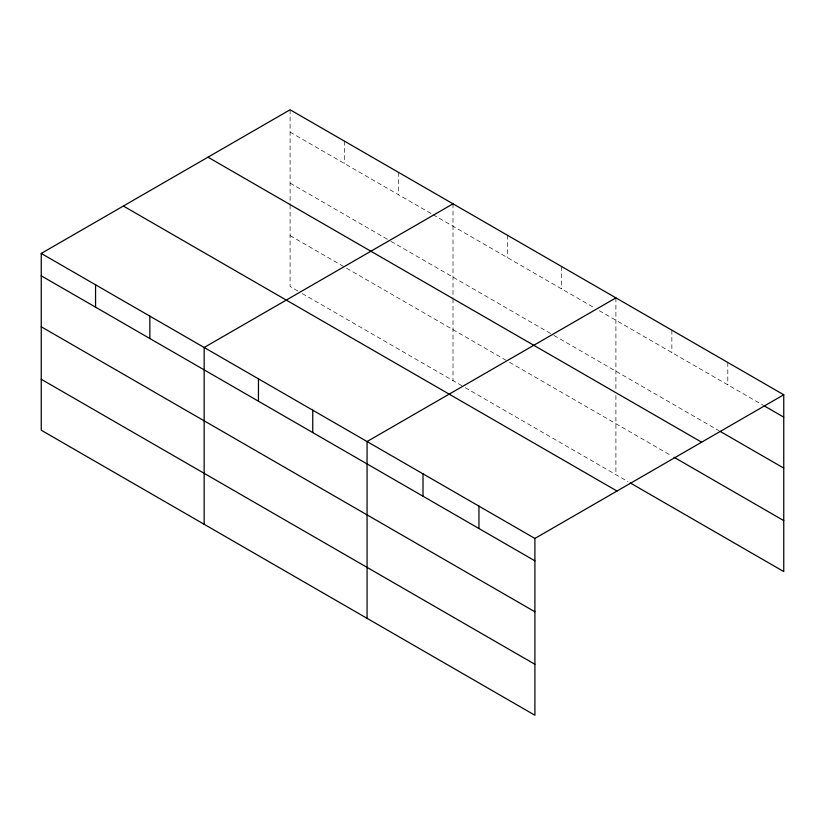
<?xml version="1.0" encoding="UTF-8"?>
<svg xmlns="http://www.w3.org/2000/svg" width="825" height="825" viewBox="0 0 825 825"><rect width="100%" height="100%" fill="white"/><g stroke="black" fill="none" stroke-linecap="round" stroke-linejoin="round"><path stroke-width="0.62" stroke-dasharray="4.12 3.09" d="M290.101 132.144L431.949 214.036M433.053 214.675L594.856 308.096M599.29 310.654L762.908 405.116M290.101 183.098L389.833 240.683M390.947 241.323L552.74 334.733M553.853 335.373L719.029 430.743M290.101 235.599L344.396 266.949M346.613 268.228L507.303 360.999M509.52 362.278L671.859 455.998M297.856 291.029L290.101 286.553L290.101 204.868M302.29 293.587L464.083 386.997M465.197 387.647L627.98 481.625M727.805 362.474L727.805 384.852M671.859 330.175L671.859 352.553M615.904 297.877L615.904 390.411M615.904 395.536L615.904 474.653M561.608 266.527L561.608 288.894M507.303 235.177L507.303 257.544M453.007 203.827L453.007 297.639M453.007 298.918L453.007 380.603M398.702 172.466L398.702 194.844M344.396 141.116L344.396 163.494M290.101 109.766L290.101 203.589"/><path stroke-width="1.24" d="M534.899 611.779L534.899 538.447L41.25 253.44L41.25 430.227L534.899 715.234L534.899 611.779L41.25 326.772M41.25 253.44L290.101 109.766L783.75 394.773L783.75 571.56L630.166 482.893M453.007 203.827L204.157 347.49L204.157 524.277M615.904 297.877L367.063 441.55L367.063 618.327M534.899 538.447L783.75 394.773M764.002 405.756L783.75 417.151M720.122 431.372L783.75 468.105M207.983 157.183L701.632 442.19M674.046 457.267L783.75 520.606M123.368 206.033L617.018 491.04M41.25 275.818L534.899 560.825M41.25 379.273L534.899 664.28M478.954 506.148L478.954 528.526M423.008 473.849L423.008 496.217M312.757 410.19L312.757 432.568M258.452 378.84L258.452 401.218M149.851 316.14L149.851 338.518M95.556 284.79L95.556 307.168"/></g></svg>
